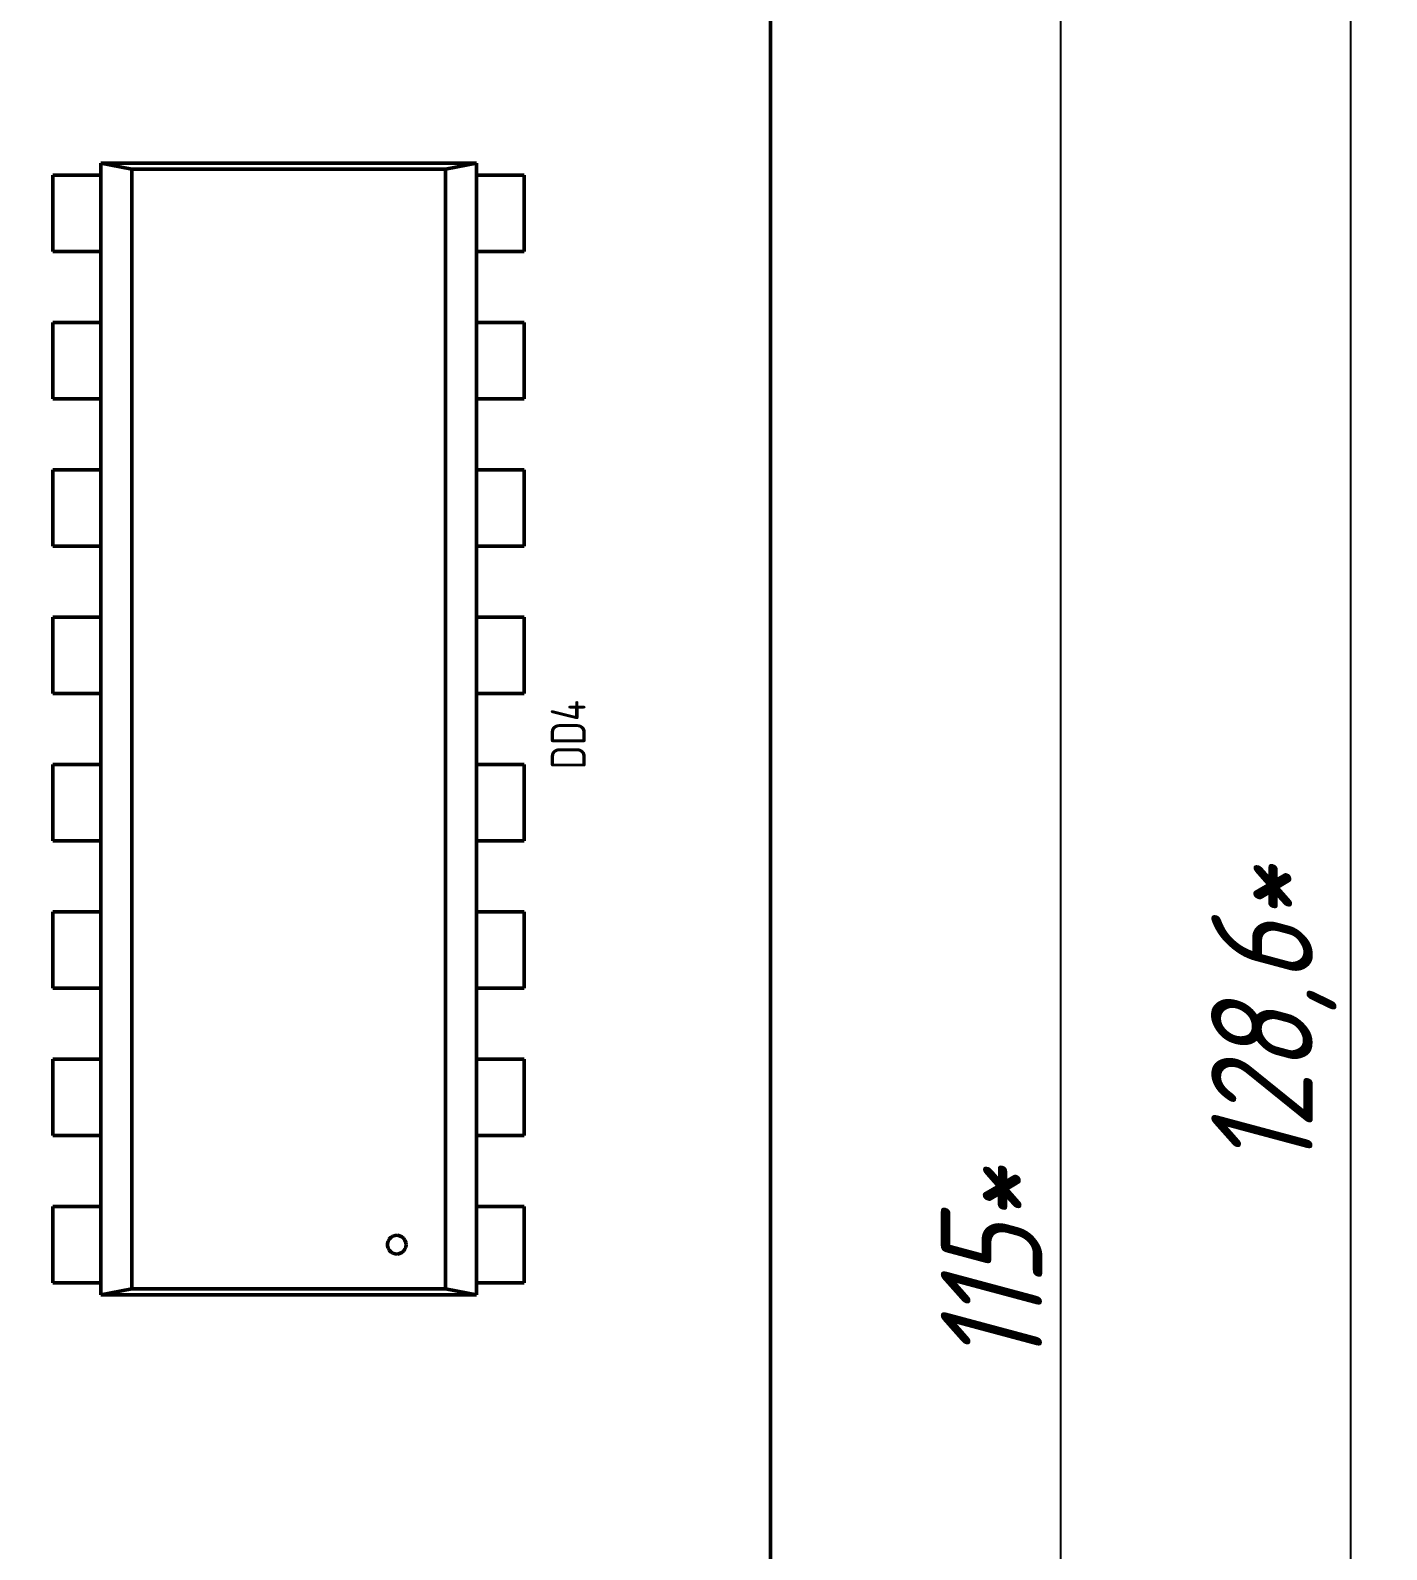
# Model space of a CAD drawing. Extents: x 260 to 1101, y 70 to 664.
# Drawn here: x 481 to 527.8, y 460.3 to 512.7 of the extents above; entities that cross this region are included whole.
import ezdxf

# ---------------------------------------------------------------- set-up
doc = ezdxf.new("R2010")
doc.units = 0
doc.header["$MEASUREMENT"] = 0
doc.layers.get('0').update_dxf_attribs({"linetype": 'CONTINUOUS', "lineweight": 15})
doc.layers.get('DEFPOINTS').update_dxf_attribs({"linetype": 'CONTINUOUS'})
doc.layers.add('Основная', color=7, linetype='CONTINUOUS', lineweight=50)
doc.styles.add('GOST type A0', font='', dxfattribs={"oblique": 15, "height": 3.5})
doc.styles.get('GOST type A0').set_extended_font_data('GOST type A')
doc.dimstyles.new('ISO-25', dxfattribs={"dimtxt": 2.5, "dimasz": 2.5, "dimexe": 1.25, "dimexo": 0.625, "dimtad": 1, "dimtxsty": 'Standard', "dimcen": 2.5, "dimadec": 0, "dimazin": 0, "dimtfac": 1, "dimtmove": 0, "dimatfit": 3, "dimfxl": 1, "dimarcsym": 0})

# ---------------------------------------------------------------- blocks, each defined once
blk = doc.blocks.new('*D2')
at = {"color": 0, "lineweight": -2, "transparency": 16777216}
for p, q in [((502.125, 584.961), (517.75, 584.961)), ((516.5, 582.461), (516.5, 357.461)), ((502.125, 354.961), (517.75, 354.961))]:
    blk.add_line(p, q, dxfattribs=at)
at = {"color": 0, "transparency": 16777216}
for points in [[(516.083, 582.461), (516.917, 582.461), (516.5, 584.961)], [(516.083, 357.461), (516.917, 357.461), (516.5, 354.961)]]:
    blk.add_solid(points, dxfattribs=at)
at = {"layer": 'DEFPOINTS', "color": 0, "transparency": 16777216}
for p in [(501.5, 584.961), (501.5, 354.961), (516.5, 354.961)]:
    blk.add_point(p, dxfattribs=at)
at = {"color": 0, "transparency": 16777216, "insert": (514.125, 469.961), "char_height": 3.5, "attachment_point": 5, "rotation": 90, "style": 'GOST type A0'}
blk.add_mtext('115*', dxfattribs=at)
blk = doc.blocks.new('*D3')
at = {"color": 0, "lineweight": -2, "transparency": 16777216}
for p, q in [((467.323, 607.161), (527.75, 607.161)), ((526.5, 604.661), (526.5, 352.461)), ((507.125, 349.961), (527.75, 349.961))]:
    blk.add_line(p, q, dxfattribs=at)
at = {"color": 0, "transparency": 16777216}
for points in [[(526.083, 604.661), (526.917, 604.661), (526.5, 607.161)], [(526.083, 352.461), (526.917, 352.461), (526.5, 349.961)]]:
    blk.add_solid(points, dxfattribs=at)
at = {"layer": 'DEFPOINTS', "color": 0, "transparency": 16777216}
for p in [(466.698, 607.161), (506.5, 349.961), (526.5, 349.961)]:
    blk.add_point(p, dxfattribs=at)
at = {"color": 0, "transparency": 16777216, "insert": (523.863, 478.561), "char_height": 3.5, "attachment_point": 5, "rotation": 90, "style": 'GOST type A0'}
blk.add_mtext('128,6*', dxfattribs=at)

msp = doc.modelspace()

# ---------------------------------------------------------------- linework, layer by layer
at = {"layer": 'Основная'}
for p, q in [((506.5, 349.961), (506.5, 589.961)), ((483.402, 507.681), (481.752, 507.681)), ((481.752, 507.681), (481.752, 505.041)), ((483.402, 507.681), (481.752, 507.681)), ((481.752, 507.681), (481.752, 505.041)), ((483.402, 507.681), (481.752, 507.681)), ((481.752, 507.681), (481.752, 505.041)), ((483.402, 507.681), (481.752, 507.681)), ((481.752, 507.681), (481.752, 505.041)), ((496.358, 508.089), (483.402, 508.089)), ((483.402, 508.089), (483.402, 507.681)), ((483.402, 508.089), (483.402, 469.073)), ((484.47, 507.885), (483.402, 508.089)), ((496.358, 508.089), (483.402, 508.089)), ((496.358, 508.089), (483.402, 508.089)), ((483.402, 508.089), (483.402, 507.681)), ((483.402, 508.089), (483.402, 469.073)), ((484.47, 507.885), (483.402, 508.089)), ((496.358, 508.089), (483.402, 508.089)), ((484.47, 507.885), (484.47, 469.277)), ((495.29, 507.885), (484.47, 507.885)), ((484.47, 507.885), (484.47, 469.277)), ((495.29, 507.885), (484.47, 507.885)), ((496.358, 508.089), (495.29, 507.885)), ((496.358, 508.089), (495.29, 507.885)), ((495.29, 507.885), (495.29, 469.277)), ((495.29, 507.885), (495.29, 469.277)), ((496.358, 507.681), (496.358, 508.089)), ((496.358, 508.089), (496.358, 469.073)), ((496.358, 507.681), (496.358, 508.089)), ((496.358, 508.089), (496.358, 469.073)), ((498.008, 507.681), (496.358, 507.681)), ((498.008, 507.681), (496.358, 507.681)), ((498.008, 507.681), (496.358, 507.681)), ((498.008, 507.681), (496.358, 507.681)), ((498.008, 505.041), (498.008, 507.681)), ((498.008, 507.681), (498.008, 505.041)), ((498.008, 505.041), (498.008, 507.681)), ((498.008, 507.681), (498.008, 505.041)), ((481.752, 505.041), (483.402, 505.041)), ((483.402, 505.041), (481.752, 505.041)), ((481.752, 505.041), (483.402, 505.041)), ((483.402, 505.041), (481.752, 505.041)), ((483.402, 505.041), (483.402, 502.601)), ((483.402, 505.041), (483.402, 502.601)), ((496.358, 502.601), (496.358, 505.041)), ((496.358, 505.041), (498.008, 505.041)), ((498.008, 505.041), (496.358, 505.041)), ((496.358, 502.601), (496.358, 505.041)), ((496.358, 505.041), (498.008, 505.041)), ((498.008, 505.041), (496.358, 505.041)), ((483.402, 502.601), (481.752, 502.601)), ((481.752, 502.601), (481.752, 499.961)), ((483.402, 502.601), (481.752, 502.601)), ((481.752, 499.961), (481.752, 502.601)), ((483.402, 502.601), (481.752, 502.601)), ((481.752, 502.601), (481.752, 499.961)), ((483.402, 502.601), (481.752, 502.601)), ((481.752, 499.961), (481.752, 502.601)), ((498.008, 502.601), (496.358, 502.601)), ((498.008, 502.601), (496.358, 502.601)), ((498.008, 502.601), (496.358, 502.601)), ((498.008, 502.601), (496.358, 502.601)), ((498.008, 499.961), (498.008, 502.601)), ((498.008, 502.601), (498.008, 499.961)), ((498.008, 499.961), (498.008, 502.601)), ((498.008, 502.601), (498.008, 499.961)), ((481.752, 499.961), (483.402, 499.961)), ((483.402, 499.961), (481.752, 499.961)), ((481.752, 499.961), (483.402, 499.961)), ((483.402, 499.961), (481.752, 499.961)), ((483.402, 499.961), (483.402, 497.521)), ((483.402, 499.961), (483.402, 497.521)), ((496.358, 497.521), (496.358, 499.961)), ((496.358, 499.961), (498.008, 499.961)), ((498.008, 499.961), (496.358, 499.961)), ((496.358, 497.521), (496.358, 499.961)), ((496.358, 499.961), (498.008, 499.961)), ((498.008, 499.961), (496.358, 499.961)), ((483.402, 497.521), (481.752, 497.521)), ((481.752, 497.521), (481.752, 494.881)), ((483.402, 497.521), (481.752, 497.521)), ((481.752, 494.881), (481.752, 497.521)), ((483.402, 497.521), (481.752, 497.521)), ((481.752, 497.521), (481.752, 494.881)), ((483.402, 497.521), (481.752, 497.521)), ((481.752, 494.881), (481.752, 497.521)), ((498.008, 497.521), (496.358, 497.521)), ((498.008, 497.521), (496.358, 497.521)), ((498.008, 497.521), (496.358, 497.521)), ((498.008, 497.521), (496.358, 497.521)), ((498.008, 494.881), (498.008, 497.521)), ((498.008, 497.521), (498.008, 494.881)), ((498.008, 494.881), (498.008, 497.521)), ((498.008, 497.521), (498.008, 494.881)), ((481.752, 494.881), (483.402, 494.881)), ((483.402, 494.881), (481.752, 494.881)), ((481.752, 494.881), (483.402, 494.881)), ((483.402, 494.881), (481.752, 494.881)), ((483.402, 494.881), (483.402, 492.441)), ((483.402, 494.881), (483.402, 492.441)), ((496.358, 492.441), (496.358, 494.881)), ((496.358, 494.881), (498.008, 494.881)), ((498.008, 494.881), (496.358, 494.881)), ((496.358, 492.441), (496.358, 494.881)), ((496.358, 494.881), (498.008, 494.881)), ((498.008, 494.881), (496.358, 494.881)), ((483.402, 492.441), (481.752, 492.441)), ((481.752, 492.441), (481.752, 489.801)), ((483.402, 492.441), (481.752, 492.441)), ((481.752, 489.801), (481.752, 492.441)), ((483.402, 492.441), (481.752, 492.441)), ((481.752, 492.441), (481.752, 489.801)), ((483.402, 492.441), (481.752, 492.441)), ((481.752, 489.801), (481.752, 492.441)), ((498.008, 492.441), (496.358, 492.441)), ((498.008, 492.441), (496.358, 492.441)), ((498.008, 492.441), (496.358, 492.441)), ((498.008, 492.441), (496.358, 492.441)), ((498.008, 489.801), (498.008, 492.441)), ((498.008, 492.441), (498.008, 489.801)), ((498.008, 489.801), (498.008, 492.441)), ((498.008, 492.441), (498.008, 489.801)), ((481.752, 489.801), (483.402, 489.801)), ((483.402, 489.801), (481.752, 489.801)), ((481.752, 489.801), (483.402, 489.801)), ((483.402, 489.801), (481.752, 489.801)), ((483.402, 489.801), (483.402, 487.361)), ((483.402, 489.801), (483.402, 487.361)), ((496.358, 487.361), (496.358, 489.801)), ((496.358, 489.801), (498.008, 489.801)), ((498.008, 489.801), (496.358, 489.801)), ((496.358, 487.361), (496.358, 489.801)), ((496.358, 489.801), (498.008, 489.801)), ((498.008, 489.801), (496.358, 489.801)), ((483.402, 487.361), (481.752, 487.361)), ((481.752, 487.361), (481.752, 484.721)), ((483.402, 487.361), (481.752, 487.361)), ((481.752, 484.721), (481.752, 487.361)), ((483.402, 487.361), (481.752, 487.361)), ((481.752, 487.361), (481.752, 484.721)), ((483.402, 487.361), (481.752, 487.361)), ((481.752, 484.721), (481.752, 487.361)), ((498.008, 487.361), (496.358, 487.361)), ((498.008, 487.361), (496.358, 487.361)), ((498.008, 487.361), (496.358, 487.361)), ((498.008, 487.361), (496.358, 487.361)), ((498.008, 484.721), (498.008, 487.361)), ((498.008, 487.361), (498.008, 484.721)), ((498.008, 484.721), (498.008, 487.361)), ((498.008, 487.361), (498.008, 484.721)), ((481.752, 484.721), (483.402, 484.721)), ((483.402, 484.721), (481.752, 484.721)), ((481.752, 484.721), (483.402, 484.721)), ((483.402, 484.721), (481.752, 484.721)), ((483.402, 484.721), (483.402, 482.281)), ((483.402, 484.721), (483.402, 482.281)), ((496.358, 482.281), (496.358, 484.721)), ((496.358, 484.721), (498.008, 484.721)), ((498.008, 484.721), (496.358, 484.721)), ((496.358, 482.281), (496.358, 484.721)), ((496.358, 484.721), (498.008, 484.721)), ((498.008, 484.721), (496.358, 484.721)), ((483.402, 482.281), (481.752, 482.281)), ((481.752, 482.281), (481.752, 479.641)), ((483.402, 482.281), (481.752, 482.281)), ((481.752, 479.641), (481.752, 482.281)), ((483.402, 482.281), (481.752, 482.281)), ((481.752, 482.281), (481.752, 479.641)), ((483.402, 482.281), (481.752, 482.281)), ((481.752, 479.641), (481.752, 482.281)), ((498.008, 482.281), (496.358, 482.281)), ((498.008, 482.281), (496.358, 482.281)), ((498.008, 482.281), (496.358, 482.281)), ((498.008, 482.281), (496.358, 482.281)), ((498.008, 479.641), (498.008, 482.281)), ((498.008, 482.281), (498.008, 479.641)), ((498.008, 479.641), (498.008, 482.281)), ((498.008, 482.281), (498.008, 479.641)), ((481.752, 479.641), (483.402, 479.641)), ((483.402, 479.641), (481.752, 479.641)), ((481.752, 479.641), (483.402, 479.641)), ((483.402, 479.641), (481.752, 479.641)), ((483.402, 479.641), (483.402, 477.201)), ((483.402, 479.641), (483.402, 477.201)), ((496.358, 477.201), (496.358, 479.641)), ((496.358, 479.641), (498.008, 479.641)), ((498.008, 479.641), (496.358, 479.641)), ((496.358, 477.201), (496.358, 479.641)), ((496.358, 479.641), (498.008, 479.641)), ((498.008, 479.641), (496.358, 479.641)), ((483.402, 477.201), (481.752, 477.201)), ((481.752, 477.201), (481.752, 474.561)), ((483.402, 477.201), (481.752, 477.201)), ((481.752, 474.561), (481.752, 477.201)), ((483.402, 477.201), (481.752, 477.201)), ((481.752, 477.201), (481.752, 474.561)), ((483.402, 477.201), (481.752, 477.201)), ((481.752, 474.561), (481.752, 477.201)), ((498.008, 477.201), (496.358, 477.201)), ((498.008, 477.201), (496.358, 477.201)), ((498.008, 477.201), (496.358, 477.201)), ((498.008, 477.201), (496.358, 477.201)), ((498.008, 474.561), (498.008, 477.201)), ((498.008, 477.201), (498.008, 474.561)), ((498.008, 474.561), (498.008, 477.201)), ((498.008, 477.201), (498.008, 474.561)), ((481.752, 474.561), (483.402, 474.561)), ((483.402, 474.561), (481.752, 474.561)), ((481.752, 474.561), (483.402, 474.561)), ((483.402, 474.561), (481.752, 474.561)), ((483.402, 474.561), (483.402, 472.121)), ((483.402, 474.561), (483.402, 472.121)), ((496.358, 472.121), (496.358, 474.561)), ((496.358, 474.561), (498.008, 474.561)), ((498.008, 474.561), (496.358, 474.561)), ((496.358, 472.121), (496.358, 474.561)), ((496.358, 474.561), (498.008, 474.561)), ((498.008, 474.561), (496.358, 474.561)), ((483.402, 472.121), (481.752, 472.121)), ((481.752, 472.121), (481.752, 469.481)), ((483.402, 472.121), (481.752, 472.121)), ((481.752, 469.481), (481.752, 472.121)), ((483.402, 472.121), (481.752, 472.121)), ((481.752, 472.121), (481.752, 469.481)), ((483.402, 472.121), (481.752, 472.121)), ((481.752, 469.481), (481.752, 472.121)), ((498.008, 472.121), (496.358, 472.121)), ((498.008, 472.121), (496.358, 472.121)), ((498.008, 472.121), (496.358, 472.121)), ((498.008, 472.121), (496.358, 472.121)), ((498.008, 469.481), (498.008, 472.121)), ((498.008, 472.121), (498.008, 469.481)), ((498.008, 469.481), (498.008, 472.121)), ((498.008, 472.121), (498.008, 469.481)), ((493.312, 470.921), (493.292, 470.841)), ((493.312, 470.921), (493.292, 470.841)), ((493.35, 470.991), (493.312, 470.921)), ((493.35, 470.991), (493.312, 470.921)), ((493.406, 471.051), (493.35, 470.991)), ((493.406, 471.051), (493.35, 470.991)), ((493.474, 471.095), (493.406, 471.051)), ((493.474, 471.095), (493.406, 471.051)), ((493.552, 471.119), (493.474, 471.095)), ((493.552, 471.119), (493.474, 471.095)), ((493.632, 471.125), (493.552, 471.119)), ((493.632, 471.125), (493.552, 471.119)), ((493.712, 471.109), (493.632, 471.125)), ((493.712, 471.109), (493.632, 471.125)), ((493.786, 471.075), (493.712, 471.109)), ((493.786, 471.075), (493.712, 471.109)), ((493.848, 471.023), (493.786, 471.075)), ((493.848, 471.023), (493.786, 471.075)), ((493.896, 470.957), (493.848, 471.023)), ((493.896, 470.957), (493.848, 471.023)), ((493.926, 470.881), (493.896, 470.957)), ((493.926, 470.881), (493.896, 470.957)), ((493.292, 470.761), (493.292, 470.841)), ((493.292, 470.761), (493.292, 470.841)), ((493.312, 470.681), (493.292, 470.761)), ((493.312, 470.681), (493.292, 470.761)), ((493.35, 470.611), (493.312, 470.681)), ((493.35, 470.611), (493.312, 470.681)), ((493.406, 470.551), (493.35, 470.611)), ((493.406, 470.551), (493.35, 470.611)), ((493.474, 470.509), (493.406, 470.551)), ((493.474, 470.509), (493.406, 470.551)), ((493.552, 470.483), (493.474, 470.509)), ((493.552, 470.483), (493.474, 470.509)), ((493.632, 470.477), (493.552, 470.483)), ((493.632, 470.477), (493.552, 470.483)), ((493.712, 470.493), (493.632, 470.477)), ((493.712, 470.493), (493.632, 470.477)), ((493.786, 470.527), (493.712, 470.493)), ((493.786, 470.527), (493.712, 470.493)), ((493.848, 470.579), (493.786, 470.527)), ((493.848, 470.579), (493.786, 470.527)), ((493.896, 470.645), (493.848, 470.579)), ((493.896, 470.645), (493.848, 470.579)), ((493.926, 470.721), (493.896, 470.645)), ((493.926, 470.721), (493.896, 470.645)), ((493.936, 470.801), (493.926, 470.881)), ((493.936, 470.801), (493.926, 470.881)), ((493.936, 470.801), (493.926, 470.721)), ((493.936, 470.801), (493.926, 470.721)), ((481.752, 469.481), (483.402, 469.481)), ((483.402, 469.481), (481.752, 469.481)), ((481.752, 469.481), (483.402, 469.481)), ((483.402, 469.481), (481.752, 469.481)), ((483.402, 469.481), (483.402, 469.073)), ((483.402, 469.481), (483.402, 469.073)), ((496.358, 469.073), (496.358, 469.481)), ((496.358, 469.481), (498.008, 469.481)), ((498.008, 469.481), (496.358, 469.481)), ((496.358, 469.073), (496.358, 469.481)), ((496.358, 469.481), (498.008, 469.481)), ((498.008, 469.481), (496.358, 469.481)), ((484.47, 469.277), (483.402, 469.073)), ((484.47, 469.277), (483.402, 469.073)), ((483.402, 469.073), (496.358, 469.073)), ((496.358, 469.073), (483.402, 469.073)), ((483.402, 469.073), (496.358, 469.073)), ((496.358, 469.073), (483.402, 469.073)), ((495.29, 469.277), (484.47, 469.277)), ((495.29, 469.277), (484.47, 469.277)), ((496.358, 469.073), (495.29, 469.277)), ((496.358, 469.073), (495.29, 469.277))]:
    msp.add_line(p, q, dxfattribs=at)

# ---------------------------------------------------------------- texts
at = {"layer": 'Основная', "style": 'GOST type A0'}
msp.add_text('DD4', height=1.2, rotation=90, dxfattribs=at).set_placement((500.125, 487.186))

# ---------------------------------------------------------------- dimensions: what is measured, and where the dimension line sits
for base, p1, p2, text, picture, middle in [((526.5, 349.961), (466.698, 607.161), (506.5, 349.961), '128,6*', '*D3', (526.5, 478.561)), ((516.5, 354.961), (501.5, 584.961), (501.5, 354.961), '115*', '*D2', (516.5, 469.961))]:
    dim = msp.add_linear_dim(base=base, p1=p1, p2=p2, angle=90, text=text, dimstyle='ISO-25', override={"dimtxsty": 'GOST type A0'})
    dim.commit()
    dim.dimension.update_dxf_attribs({"geometry": picture, "text_midpoint": middle, "dimtype": 160})

doc.saveas('drawing.dxf')
